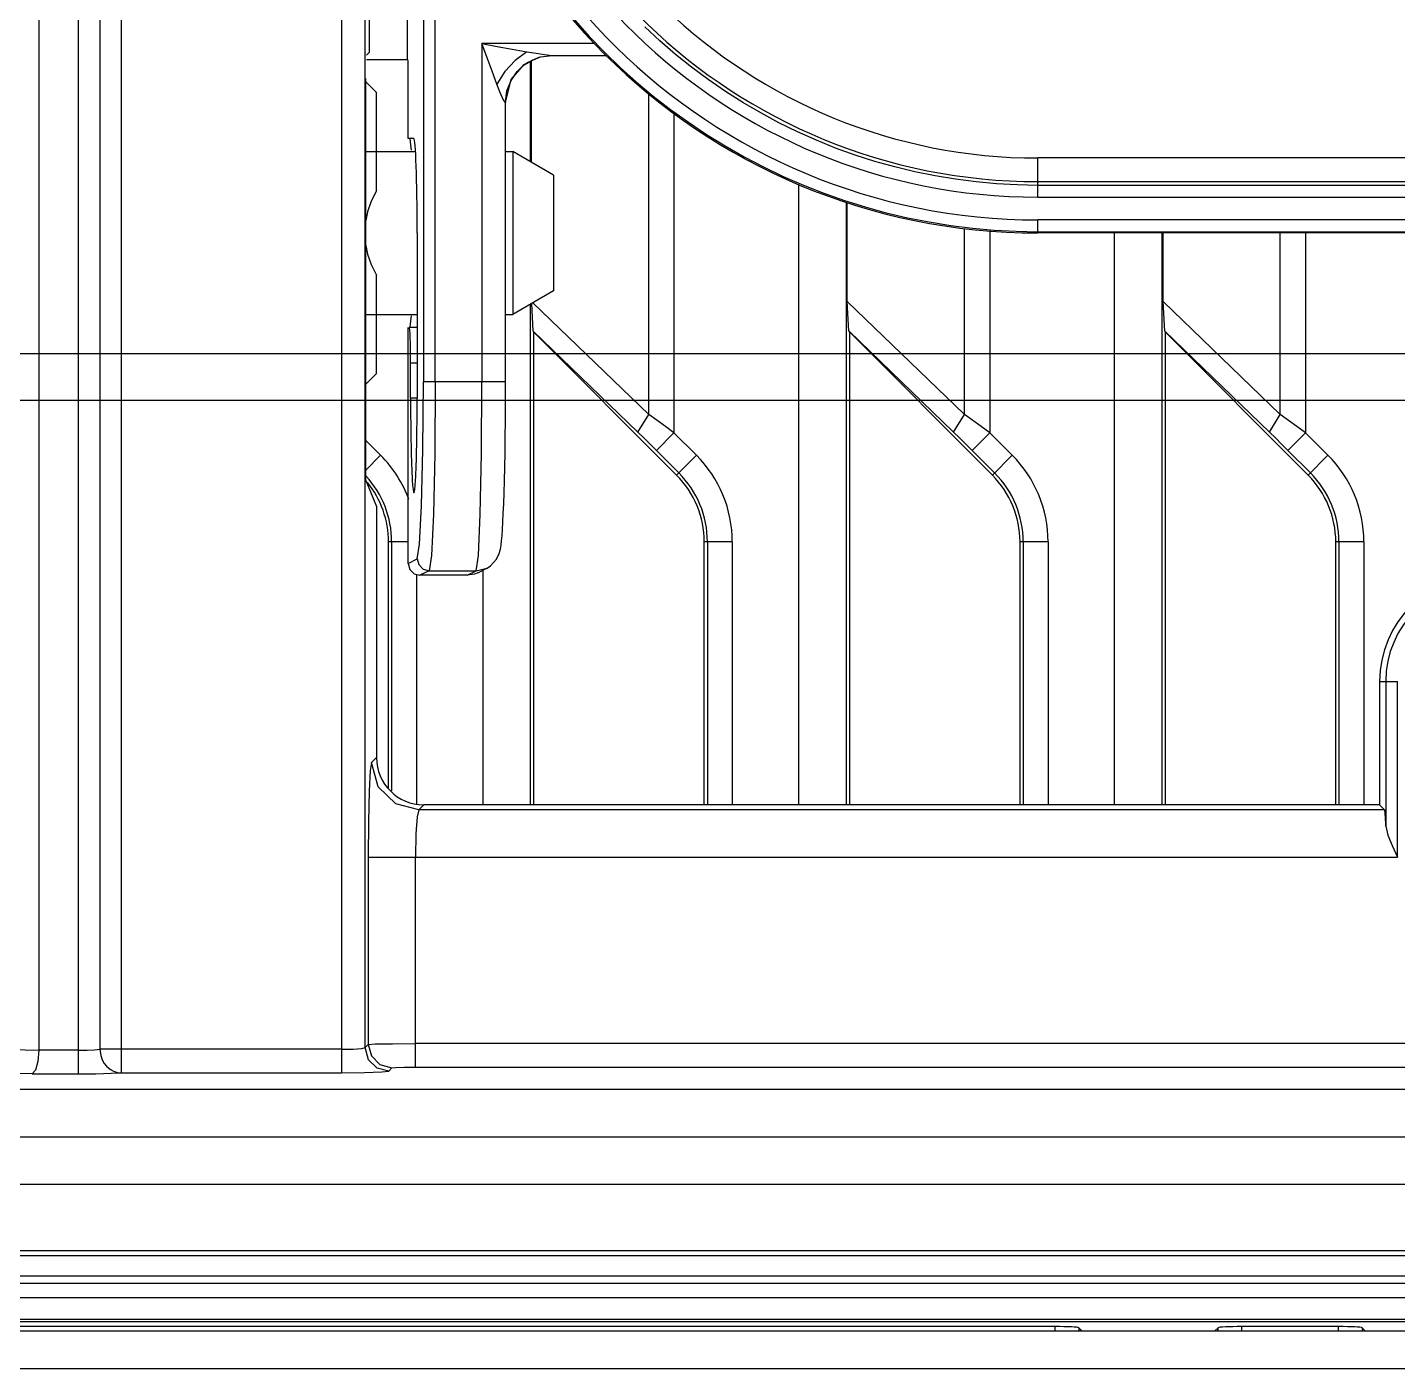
# Model space of a CAD drawing. Header units: millimetres. Extents: x -3132 to 28633, y 682 to 5849.
# Drawn here: x 23236.1 to 23294.1, y 4833.6 to 4890.4 of the extents above; entities that cross this region are included whole.
import ezdxf

# ---------------------------------------------------------------- set-up
doc = ezdxf.new("R2010")
doc.units = ezdxf.units.MM

# ---------------------------------------------------------------- blocks, each defined once
blk = doc.blocks.new('gf')
at = {"linetype": 'Continuous'}
for p, q in [((19934.492, 5447.259), (19934.492, 5019.82)), ((19936.159, 5447.259), (19936.159, 5018.821)), ((19937.076, 5447.259), (19937.076, 5019.862)), ((19937.992, 5018.863), (19937.992, 5089.066)), ((19947.31, 5084.826), (19947.31, 5018.863)), ((19948.309, 5019.93), (19948.309, 5082.543)), ((19948.496, 5062.091), (19948.496, 5082.266)), ((19950.094, 5080.717), (19950.094, 5061.752)), ((19950.775, 5080.299), (19950.775, 5048.127)), ((19951.275, 5048.127), (19951.275, 5075.467)), ((19958.019, 5062.452), (19953.257, 5062.452)), ((19953.257, 5062.452), (19953.257, 5048.127)), ((19948.496, 5062.091), (19948.372, 5061.968)), ((19955.158, 5062.109), (19954.669, 5061.741)), ((19955.739, 5061.893), (19956.228, 5061.952)), ((19955.907, 5061.986), (19956.228, 5061.952)), ((19956.228, 5061.952), (19958.531, 5061.952)), ((19950.094, 5061.769), (19948.372, 5061.769)), ((19950.129, 5061.734), (19950.094, 5061.769)), ((19950.129, 5058.434), (19950.129, 5061.734)), ((19954.497, 5060.933), (19955.048, 5061.565)), ((19955.3, 5061.71), (19955.3, 5057.457)), ((19955.356, 5057.425), (19955.356, 5061.734)), ((19948.338, 5043.946), (19948.338, 5060.973)), ((19948.338, 5060.838), (19948.792, 5060.384)), ((19954.247, 5059.954), (19954.497, 5060.933)), ((19948.792, 5056.223), (19948.792, 5060.384)), ((19960.317, 5046.742), (19960.317, 5060.324)), ((19954.256, 5048.127), (19954.256, 5059.972)), ((19961.386, 5059.494), (19961.386, 5045.969)), ((19950.373, 5058.434), (19950.129, 5058.434)), ((19948.338, 5057.884), (19950.44, 5057.884)), ((19954.256, 5057.884), (19954.56, 5057.884)), ((19956.292, 5056.884), (19954.56, 5057.884)), ((19954.56, 5057.884), (19954.56, 5050.984)), ((20001.792, 5057.609), (19976.792, 5057.609)), ((19976.792, 5055.951), (19976.792, 5057.609)), ((19956.292, 5056.884), (19956.292, 5051.984)), ((19976.792, 5056.61), (20001.792, 5056.61)), ((19966.673, 5030.214), (19966.673, 5056.487)), ((20001.792, 5056.451), (19976.792, 5056.451)), ((19968.67, 5055.737), (19968.67, 5030.214)), ((19968.726, 5051.533), (19968.726, 5055.719)), ((19976.792, 5055.951), (20040.792, 5055.951)), ((20040.792, 5054.987), (19976.792, 5054.987)), ((19976.792, 5054.434), (19976.792, 5054.987)), ((19950.513, 5054.434), (19950.513, 5047.434)), ((19973.687, 5046.742), (19973.687, 5054.624)), ((19974.756, 5054.517), (19974.756, 5045.969)), ((19976.792, 5054.487), (20040.792, 5054.487)), ((20040.792, 5054.434), (19976.792, 5054.434)), ((19980.043, 5030.214), (19980.043, 5054.434)), ((19982.04, 5054.434), (19982.04, 5030.214)), ((19982.096, 5051.533), (19982.096, 5054.434)), ((19987.057, 5046.742), (19987.057, 5054.434)), ((19988.129, 5054.434), (19988.129, 5045.966)), ((19948.792, 5048.484), (19948.792, 5052.645)), ((19956.292, 5051.984), (19954.56, 5050.984)), ((19955.3, 5051.412), (19955.3, 5030.214)), ((19955.425, 5050.268), (19955.361, 5051.447)), ((19960.317, 5046.742), (19955.414, 5051.477)), ((19973.687, 5046.742), (19968.726, 5051.533)), ((19968.795, 5050.268), (19968.726, 5051.533)), ((19987.057, 5046.742), (19982.096, 5051.533)), ((19982.165, 5050.268), (19982.096, 5051.533)), ((19948.338, 5050.984), (19950.513, 5050.984)), ((19954.256, 5050.984), (19954.56, 5050.984)), ((19950.129, 5040.434), (19950.129, 5050.434)), ((19950.513, 5050.434), (19950.181, 5050.434)), ((19955.426, 5050.254), (19955.442, 5050.254)), ((19955.428, 5050.271), (19959.855, 5045.997)), ((19955.442, 5050.254), (19955.442, 5030.214)), ((19955.442, 5050.24), (19961.497, 5044.179)), ((19968.796, 5050.254), (19968.812, 5050.254)), ((19968.798, 5050.271), (19973.225, 5045.997)), ((19968.812, 5050.254), (19968.812, 5030.214)), ((19968.812, 5050.24), (19974.867, 5044.179)), ((19982.166, 5050.254), (19982.182, 5050.254)), ((19982.168, 5050.271), (19986.595, 5045.997)), ((19982.182, 5050.254), (19982.182, 5030.214)), ((19982.182, 5050.24), (19988.237, 5044.179)), ((19948.338, 5048.03), (19948.792, 5048.484)), ((19950.234, 5048.934), (19950.513, 5048.934)), ((19950.234, 5047.434), (19950.234, 5048.934)), ((19954.257, 5048.127), (19950.775, 5048.127)), ((19950.513, 5047.434), (19950.234, 5047.434)), ((19959.855, 5045.997), (19960.317, 5046.742)), ((19973.225, 5045.997), (19973.687, 5046.742)), ((19986.595, 5045.997), (19987.057, 5046.742)), ((19948.967, 5045.019), (19948.338, 5045.647)), ((19961.386, 5045.969), (19960.641, 5045.224)), ((19962.337, 5045.019), (19961.386, 5045.969)), ((19974.756, 5045.969), (19974.011, 5045.224)), ((19975.707, 5045.019), (19974.756, 5045.969)), ((19987.381, 5045.224), (19988.127, 5045.968)), ((19989.077, 5045.019), (19988.129, 5045.966)), ((19948.338, 5044.39), (19948.967, 5045.019)), ((19960.641, 5045.224), (19961.592, 5044.274)), ((19961.497, 5044.179), (19962.337, 5045.019)), ((19974.011, 5045.224), (19974.962, 5044.274)), ((19974.867, 5044.179), (19975.707, 5045.019)), ((19987.381, 5045.224), (19988.332, 5044.274)), ((19988.237, 5044.179), (19989.077, 5045.019)), ((19948.338, 5043.946), (19948.792, 5042.85)), ((19948.792, 5042.85), (19948.792, 5032.212)), ((19950.129, 5041.35), (19949.298, 5041.35)), ((19949.298, 5030.902), (19949.298, 5041.35)), ((19949.432, 5041.35), (19949.432, 5030.799)), ((19963.856, 5041.35), (19962.668, 5041.35)), ((19962.668, 5030.214), (19962.668, 5041.35)), ((19962.802, 5041.35), (19962.802, 5030.214)), ((19963.856, 5041.35), (19963.856, 5030.214)), ((19977.226, 5041.35), (19976.038, 5041.35)), ((19976.038, 5030.214), (19976.038, 5041.35)), ((19976.172, 5041.35), (19976.172, 5030.214)), ((19977.226, 5041.35), (19977.226, 5030.214)), ((19990.596, 5041.35), (19989.408, 5041.35)), ((19989.408, 5030.214), (19989.408, 5041.35)), ((19989.542, 5041.35), (19989.542, 5030.214)), ((19990.596, 5041.35), (19990.596, 5030.214)), ((19950.129, 5040.434), (19950.518, 5040.629)), ((19953.017, 5040.129), (19953.109, 5040.777)), ((19950.486, 5039.934), (19950.486, 5030.214)), ((19951.018, 5040.129), (19950.629, 5039.934)), ((19952.629, 5039.934), (19950.629, 5039.934)), ((19951.018, 5040.129), (19953.017, 5040.129)), ((19952.628, 5039.934), (19953.017, 5040.129)), ((19953.017, 5040.129), (19953.464, 5040.234)), ((19953.075, 5040.04), (19953.464, 5040.234)), ((19953.303, 5030.214), (19953.303, 5040.154)), ((19953.464, 5040.234), (19953.475, 5040.24)), ((19991.263, 5035.434), (19992.025, 5035.434)), ((19991.263, 5035.434), (19991.263, 5030.214)), ((19991.525, 5035.434), (19991.525, 5029.306)), ((19992.025, 5028.003), (19992.025, 5035.434)), ((19948.58, 5032), (19948.792, 5032.212)), ((19950.791, 5030.214), (19950.579, 5030.002)), ((19991.475, 5030.002), (19950.579, 5030.002)), ((19991.263, 5030.214), (19950.791, 5030.214)), ((19991.263, 5030.214), (19991.475, 5030.002)), ((19948.445, 5028.003), (19992.025, 5028.003)), ((19948.445, 5028.003), (19948.445, 5020.066)), ((19950.444, 5019.1), (19950.444, 5028.003)), ((19924.792, 5020.035), (19934.492, 5019.826)), ((19948.445, 5020.066), (19948.309, 5019.93)), ((20067.14, 5020.1), (19950.444, 5020.1)), ((19936.159, 5019.82), (19934.492, 5019.82)), ((19947.31, 5019.862), (19937.076, 5019.862)), ((19934.208, 5018.821), (19924.266, 5019.036)), ((19937.992, 5018.863), (19947.31, 5018.863)), ((19949.309, 5018.93), (19949.445, 5019.067)), ((19950.444, 5019.1), (20067.14, 5019.1)), ((19934.208, 5018.821), (19936.159, 5018.821)), ((20114.563, 5018.154), (19903.021, 5018.154)), ((19901.789, 5016.155), (20115.795, 5016.155)), ((20116.966, 5014.127), (19900.618, 5014.127)), ((19896.696, 5011.128), (20120.889, 5011.128)), ((20120.48, 5010.248), (19897.104, 5010.248)), ((19897.104, 5009.956), (20120.48, 5009.956)), ((19758.792, 5008.434), (20258.792, 5008.434))]:
    blk.add_line(p, q, dxfattribs=at)
for points in [[(19957.183, 5063.443), (19957.802, 5062.754), (19958.445, 5062.087), (19959.112, 5061.444), (19959.801, 5060.825), (19960.512, 5060.231), (19961.243, 5059.662), (19961.995, 5059.121), (19962.765, 5058.606), (19963.553, 5058.119), (19964.358, 5057.661), (19965.179, 5057.231), (19966.015, 5056.832), (19966.864, 5056.462), (19967.726, 5056.123), (19968.6, 5055.815), (19969.484, 5055.538), (19970.377, 5055.293), (19971.278, 5055.08), (19972.187, 5054.899), (19973.102, 5054.751), (19974.021, 5054.636), (19974.943, 5054.553), (19975.868, 5054.504), (19976.792, 5054.487)], [(19976.792, 5056.451), (19975.919, 5056.467), (19975.046, 5056.515), (19974.175, 5056.594), (19973.306, 5056.706), (19972.442, 5056.849), (19971.583, 5057.024), (19970.731, 5057.23), (19969.887, 5057.467), (19969.053, 5057.734), (19968.229, 5058.032), (19967.416, 5058.36), (19966.616, 5058.717), (19965.829, 5059.104), (19965.057, 5059.518), (19964.301, 5059.961), (19963.561, 5060.431), (19962.839, 5060.928), (19962.135, 5061.451), (19961.452, 5061.999), (19960.788, 5062.572), (19960.146, 5063.169)], [(19953.257, 5062.452), (19953.907, 5062.334), (19954.541, 5062.219), (19955.158, 5062.109)], [(19953.89, 5060.739), (19953.686, 5061.281), (19953.475, 5061.855), (19953.257, 5062.452)], [(19954.257, 5059.968), (19954.315, 5060.449), (19954.487, 5060.898), (19954.74, 5061.27), (19955.046, 5061.558), (19955.375, 5061.759), (19955.678, 5061.876), (19955.739, 5061.893)], [(19955.048, 5061.565), (19955.208, 5061.672), (19955.739, 5061.893)], [(19955.158, 5062.109), (19955.546, 5062.043), (19955.907, 5061.986)], [(19954.669, 5061.741), (19954.231, 5061.267), (19953.89, 5060.739)], [(19954.247, 5059.954), (19954.156, 5060.087), (19954.015, 5060.418), (19953.89, 5060.739)], [(19954.257, 5059.968), (19954.256, 5059.966), (19954.253, 5059.96), (19954.247, 5059.954)], [(19948.792, 5056.223), (19948.565, 5055.778), (19948.41, 5055.329), (19948.338, 5054.967)], [(19948.338, 5053.902), (19948.41, 5053.539), (19948.565, 5053.091), (19948.792, 5052.645)], [(19950.518, 5040.629), (19950.618, 5041.246), (19950.7, 5042.872), (19950.756, 5045.267), (19950.775, 5048.127)], [(19951.275, 5048.127), (19951.256, 5045.099), (19951.2, 5042.521), (19951.117, 5040.778), (19951.018, 5040.129)], [(19953.109, 5040.777), (19953.187, 5042.521), (19953.239, 5045.099), (19953.257, 5048.127)], [(19953.877, 5040.614), (19953.99, 5040.861), (19954.035, 5041.041), (19954.063, 5041.207), (19954.085, 5041.393), (19954.105, 5041.613), (19954.124, 5041.877), (19954.143, 5042.187), (19954.161, 5042.546), (19954.178, 5042.958), (19954.194, 5043.422), (19954.208, 5043.941), (19954.222, 5044.51), (19954.233, 5045.128), (19954.243, 5045.791), (19954.25, 5046.496), (19954.255, 5047.237), (19954.257, 5048.006), (19954.257, 5048.127)], [(19961.386, 5045.969), (19961.024, 5046.234), (19960.668, 5046.492), (19960.317, 5046.742)], [(19974.756, 5045.969), (19974.394, 5046.234), (19974.038, 5046.492), (19973.687, 5046.742)], [(19988.129, 5045.966), (19987.765, 5046.233), (19987.409, 5046.491), (19987.057, 5046.742)], [(19959.855, 5045.997), (19960.11, 5045.75), (19960.372, 5045.492), (19960.641, 5045.224)], [(19973.225, 5045.997), (19973.48, 5045.75), (19973.742, 5045.492), (19974.011, 5045.224)], [(19986.595, 5045.997), (19986.85, 5045.75), (19987.112, 5045.492), (19987.381, 5045.224)], [(19950.129, 5040.434), (19950.197, 5040.181), (19950.379, 5040.001), (19950.629, 5039.934)], [(19950.518, 5040.629), (19950.581, 5040.385), (19950.761, 5040.2), (19951.018, 5040.129)], [(19953.475, 5040.24), (19953.624, 5040.334), (19953.877, 5040.614)], [(19953.075, 5040.04), (19952.94, 5039.984), (19952.629, 5039.934)], [(19948.58, 5032), (19948.529, 5031.666), (19948.485, 5030.793), (19948.456, 5029.502), (19948.445, 5028.003)], [(19950.579, 5030.002), (19949.603, 5030.257), (19948.865, 5030.975), (19948.58, 5032)], [(19950.579, 5030.002), (19950.511, 5029.711), (19950.462, 5028.982), (19950.444, 5028.003)], [(19991.525, 5029.306), (19991.607, 5028.927), (19991.789, 5028.487), (19992.025, 5028.003)], [(19948.445, 5020.066), (19948.736, 5020.083), (19949.465, 5020.095), (19950.444, 5020.1)], [(19948.445, 5020.066), (19948.573, 5019.578), (19948.932, 5019.209), (19949.445, 5019.067)], [(19934.492, 5019.82), (19934.452, 5019.336), (19934.349, 5018.971), (19934.208, 5018.821)], [(19936.159, 5019.82), (19936.536, 5019.826), (19936.857, 5019.84), (19937.076, 5019.862)], [(19937.076, 5019.862), (19937.112, 5019.596), (19937.181, 5019.409), (19937.267, 5019.262), (19937.362, 5019.146), (19937.461, 5019.056), (19937.559, 5018.988), (19937.654, 5018.939), (19937.744, 5018.904), (19937.829, 5018.881), (19937.91, 5018.868), (19937.992, 5018.862)], [(19947.31, 5019.862), (19947.799, 5019.871), (19948.164, 5019.896), (19948.309, 5019.93)], [(19949.309, 5018.93), (19948.821, 5019.058), (19948.451, 5019.417), (19948.309, 5019.93)], [(19936.159, 5018.821), (19936.91, 5018.826), (19937.557, 5018.841), (19937.992, 5018.863)], [(19947.31, 5018.863), (19948.287, 5018.872), (19949.019, 5018.897), (19949.309, 5018.93)], [(19949.445, 5019.067), (19949.589, 5019.084), (19949.956, 5019.096), (19950.444, 5019.1)]]:
    blk.add_lwpolyline(points, dxfattribs=at)
for centre, radius, start, end in [((19976.792, 5080.434), 26, 180.32495, 270), ((19976.792, 5080.434), 25.447, 180.91343, 270), ((19976.792, 5080.434), 24.483, 181.74047, 270), ((19976.792, 5080.434), 23.824, 182.17275, 270), ((19976.792, 5080.434), 22.825, 182.53003, 270), ((19945.298, 5041.35), 5.188, 20.21355, 44.99999), ((19958.668, 5041.35), 5.188, 0.00001, 44.99999), ((19972.038, 5041.35), 5.188, 0.00001, 44.99999), ((19985.408, 5041.35), 5.188, 0.00001, 44.99999), ((19945.298, 5041.35), 4.134, 0, 42.33392), ((19945.298, 5041.35), 4, 0, 39.02651), ((19958.668, 5041.35), 4, 0, 45), ((19958.668, 5041.35), 4.134, 0, 44.99999), ((19972.038, 5041.35), 4, 0, 45), ((19972.038, 5041.35), 4.134, 0, 44.99999), ((19985.408, 5041.35), 4, 0, 45), ((19985.408, 5041.35), 4.134, 0, 44.99999), ((19995.792, 5035.434), 4.529, 0, 180), ((19995.792, 5035.434), 4.267, 0, 180)]:
    blk.add_arc(centre, radius, start, end, dxfattribs=at)
for centre, major_axis, ratio, start_param, end_param in [((19950.199, 5054.434), (0, 4), 0.034921, 5.779492, 6.283185), ((19950.373, 5054.434), (0, 4), 0.034921, -1.570796, 0), ((19950.199, 5054.434), (0, 4), 0.034921, 3.141593, 3.645279), ((19950.181, 5048.934), (0, 1.5), 0.034921, -1.570796, 0), ((19950.373, 5047.434), (0, 4), 0.034921, 1.570796, 4.712389), ((19950.793, 5032.215), (1.416, 1.416), 0.998783, 2.356803, 3.926382), ((19991.472, 5028.003), (0, 2), 0.034921, -0.861353, -0.034907)]:
    blk.add_ellipse(centre, major_axis=major_axis, ratio=ratio, start_param=start_param, end_param=end_param, dxfattribs=at)
blk = doc.blocks.new('*U110')
blk.add_blockref('gf', (-20008.792, -5261.934))
blk = doc.blocks.new('*U111')
at = {"color": 0, "linetype": 'ByBlock', "lineweight": -2, "transparency": 16777216}
blk.add_blockref('*U110', (0, 0), dxfattribs=at)
blk = doc.blocks.new('tgjn')
at = {"color": 114, "linetype": 'Continuous', "true_color": 0x139b48}
for p, q in [((19552.566, 6815.16), (19969.366, 6815.16)), ((19969.366, 6813.16), (19552.566, 6813.16)), ((19552.566, 6777.16), (19969.366, 6777.16)), ((19969.366, 6775.16), (19552.566, 6775.16))]:
    blk.add_line(p, q, dxfattribs=at)
blk = doc.blocks.new('*U114')
blk.add_blockref('tgjn', (-19767.966, -7030.66))
blk = doc.blocks.new('134567')
at = {"color": 7, "linetype": 'Continuous'}
for p, q in [((3338.583, 387.744), (3455.483, 387.744)), ((3244.083, 387.344), (3667.083, 387.344)), ((3424.314, 387.524), (3346.532, 387.524)), ((3424.314, 387.344), (3424.314, 387.524)), ((3425.313, 387.474), (3425.313, 387.344)), ((3425.313, 387.474), (3425.443, 387.344)), ((3431.213, 387.474), (3431.083, 387.344)), ((3431.213, 387.344), (3431.213, 387.474)), ((3432.212, 387.524), (3432.212, 387.344)), ((3436.314, 387.524), (3432.212, 387.524)), ((3436.314, 387.344), (3436.314, 387.524)), ((3437.313, 387.474), (3437.313, 387.344)), ((3437.313, 387.474), (3437.443, 387.344))]:
    blk.add_line(p, q, dxfattribs=at)
for centre, start_param, end_param in [((3424.314, 387.471), 0.05236, 1.570796), ((3432.212, 387.471), 1.570796, 3.089233), ((3436.314, 387.471), 0.05236, 1.570796)]:
    blk.add_ellipse(centre, major_axis=(1, 0), ratio=0.052408, start_param=start_param, end_param=end_param, dxfattribs=at)
blk = doc.blocks.new('*U299')
blk.add_blockref('134567', (-3455.583, -17.844))
blk = doc.blocks.new('*U300')
at = {"color": 0, "linetype": 'ByBlock', "lineweight": -2, "transparency": 16777216}
blk.add_blockref('*U299', (0, 0), dxfattribs=at)
blk = doc.blocks.new('4333343')
at = {"color": 114, "linetype": 'Continuous', "true_color": 0x139b48}
blk.add_line((3553.009, 2367.465), (3969.809, 2367.465), dxfattribs=at)
blk = doc.blocks.new('*U306')
blk.add_blockref('4333343', (-3768.409, -2000.965))
blk = doc.blocks.new('*U307')
at = {"color": 0, "linetype": 'ByBlock', "lineweight": -2, "transparency": 16777216}
blk.add_blockref('*U306', (0, 0), dxfattribs=at)

msp = doc.modelspace()

# ---------------------------------------------------------------- block references
at = {"color": 0, "linetype": 'ByBlock', "lineweight": -2, "transparency": 16777216}
msp.add_blockref('*U114', (23317.901, 5092.128), dxfattribs=at)
for name, p in [('*U111', (23310.901, 5089.228)), ('*U307', (23317.901, 4467.128)), ('*U300', (23310.901, 4465.728))]:
    msp.add_blockref(name, p)

doc.saveas('drawing.dxf')
